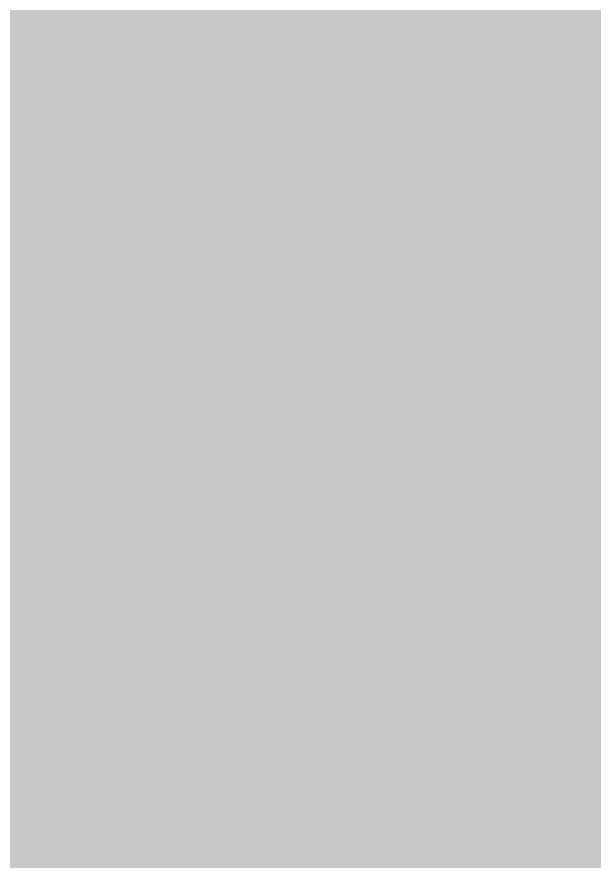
# Model space of a CAD drawing. Header units: millimetres. Extents: x 365175 to 2667127, y -330297 to -162108.
# Drawn here: x 2233891 to 2234683, y -326355 to -325196 of the extents above; entities that cross this region are included whole.
import ezdxf

# ---------------------------------------------------------------- set-up
doc = ezdxf.new("R2010")
doc.units = ezdxf.units.MM
doc.header["$MEASUREMENT"] = 0

# ---------------------------------------------------------------- blocks, each defined once
blk = doc.blocks.new('Élément de coupe_1359_3', base_point=(1963539.3, -327096.8))
at = {"linetype": 'Continuous', "lineweight": 0, "true_color": 0x000000}
h = blk.add_hatch(color=18, dxfattribs=at)
h.paths.add_polyline_path([(2231963.8, -327096.8), (2234824.6, -327096.8), (2234824.6, -326637.8), (2234809.8, -326637.8), (2234805.8, -326637.6), (2234801.4, -326636.7), (2234797.3, -326635.3), (2234793.3, -326633.3), (2234789.7, -326630.9), (2234786.4, -326628), (2234783.5, -326624.7), (2234781, -326621), (2234779.1, -326617.1), (2234777.7, -326612.9), (2234776.8, -326608.6), (2234776.5, -326604.5), (2234776.5, -326576.8), (2234774, -326576.8), (2234774, -326480.8), (2234798.6, -326480.8), (2234798.6, -326576.8), (2234795.7, -326576.8), (2234795.7, -326603.9), (2234795.9, -326606.1), (2234796.3, -326607.9), (2234796.9, -326609.7), (2234797.7, -326611.4), (2234798.7, -326613), (2234800, -326614.4), (2234801.4, -326615.6), (2234803, -326616.7), (2234804.6, -326617.5), (2234806.4, -326618.1), (2234808.3, -326618.5), (2234810.5, -326618.6), (2234824.6, -326618.6), (2234824.6, -326281.8), (2234812.6, -326281.8), (2234812.6, -326101.8), (2234824.6, -326101.8), (2234824.6, -325918.8), (2235139.6, -325918.8), (2235139.6, -326101.8), (2235151.6, -326101.8), (2235151.6, -326196.8), (2235463.6, -326196.8), (2235463.6, -323596.8), (2231963.8, -323596.8)])
h.paths.add_polyline_path([(2234755.7, -326308.9), (2234755.3, -326211.8), (2234757.4, -326117.3), (2234762.4, -326117.3), (2234781.8, -325235.8), (2234805.9, -325235.7), (2234805.9, -325340.2), (2234789.1, -326099.6), (2234790.9, -326099.6), (2234791.4, -326232), (2234789.3, -326326.5), (2234779.7, -326326.5), (2234779.7, -326310.1), (2234760.4, -326310.1), (2234760.4, -326308.9)], flags=0)

msp = doc.modelspace()

# ---------------------------------------------------------------- block references
at = {"lineweight": 0}
msp.add_blockref('Élément de coupe_1359_3', (1963539.321, -327096.824), dxfattribs=at)

doc.saveas('drawing.dxf')
